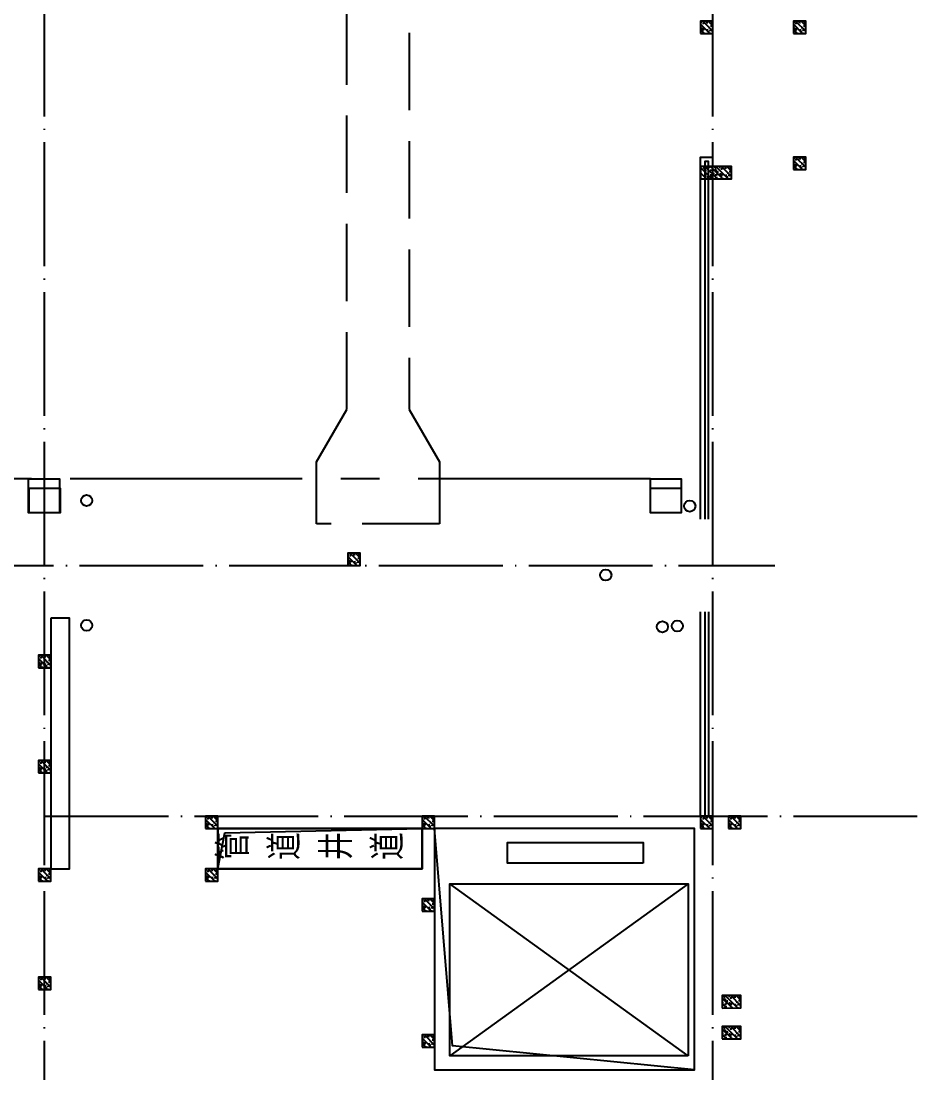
# Model space of a CAD drawing. Extents: x 6843040 to 15500510, y -6507076 to -4940511.
# Drawn here: x 7965534 to 7980108, y -5538702 to -5521702 of the extents above; entities that cross this region are included whole.
import ezdxf

# ---------------------------------------------------------------- set-up
doc = ezdxf.new("R2010")
doc.units = 0
doc.header["$LTSCALE"] = 1000
doc.header["$MEASUREMENT"] = 0
for name, pattern in [('CENTER2', [1.125, 0.75, -0.125, 0.125, -0.125]), ('DASH', [0.35, 0.25, -0.1]), ('DOTE', [2.42, 2, -0.2, 0.02, -0.2])]:
    doc.linetypes.add(name, pattern=pattern)
for name, color, linetype in [('AXIS', 3, 'Continuous'), ('COLUMN', 10, 'Continuous'), ('DOTE', 8, 'DOTE'), ('E_LINE_6', 11, 'Continuous'), ('EVTR', 2, 'Continuous'), ('FLOOR', 9, 'Continuous'), ('plan-1', 40, 'Continuous'), ('plan-4', 6, 'Continuous'), ('plan3', 6, 'Continuous'), ('PUB_HATCH', 8, 'Continuous'), ('RAIL', 163, 'Continuous'), ('VPIPE-给水', 3, 'Continuous'), ('VPIPE-雨水', 4, 'Continuous'), ('建筑细线', 5, 'Continuous')]:
    doc.layers.add(name, color=color, linetype=linetype)
doc.styles.add('_HZTXT', font='SIMPLEX', dxfattribs={"width": 0.9, "bigfont": 'HZTXT'})

# ---------------------------------------------------------------- blocks, each defined once
blk = doc.blocks.new('Z$W@#425C139F')
at = {"layer": 'plan-4'}
for p, q in [((0, 0), (0, 3300)), ((0, 3300), (650, 3300)), ((650, 3300), (650, 0)), ((650, 0), (0, 0))]:
    blk.add_line(p, q, dxfattribs=at)
at = {"layer": 'plan-4', "insert": (142, 3300), "char_height": 500, "width": 48.63, "attachment_point": 1, "style": '_HZTXT'}
blk.add_mtext('管\\P道\\P井\\P道', dxfattribs=at)
blk = doc.blocks.new('1层8跨')
at = {"color": 8, "linetype": 'DASH', "ltscale": 5}
blk.add_lwpolyline([(69941, -516898), (69452, -517745), (69452, -518744), (71439, -518744), (71439, -517745), (70949, -516898), (70949, -502062), (71439, -501315), (71439, -500315), (69452, -500315), (69452, -501315), (69941, -502062), (69941, -516898)], dxfattribs=at)
for points in [[(66045, -518019), (65545, -518019), (65545, -518569), (66045, -518569)], [(76095, -518019), (75595, -518019), (75595, -518569), (76095, -518569)]]:
    blk.add_lwpolyline(points, close=True)
at = {"color": 2, "linetype": 'CENTER2', "ltscale": 5}
blk.add_lwpolyline([(66045, -518019), (129187, -518019)], dxfattribs=at)
blk = doc.blocks.new('1夹层GZ')
at = {"layer": 'PUB_HATCH'}
h = blk.add_hatch(dxfattribs=at)
h.set_pattern_fill('钢筋混凝土', color=256, scale=25, angle=90, style=0)
h.set_pattern_definition([(134.999998, (-1312975.3, -235371.79), (-44.194175, -44.194172), []), (140, (-1312975.3, -235371.79), (15.68804, 179.315045), [18.75, -206.25]), (85, (-1312975.3, -235371.79), (-188.048035, -34.68783), [15, -165]), (190.4514, (-1312974, -235356.84), (-172.35988, 144.62735), [15.93505, -175.28553]), (136.1842, (-1313025.3, -235371.79), (41.37976, 266.81026), [28.125, -309.375]), (186.6356, (-1313021.85, -235349.55), (-243.52946, 233.66568), [23.90257, -262.92825]), (81.1842, (-1313025.3, -235371.8), (-243.52964, 233.6655), [22.5, -247.5]), (111, (-1313012.8, -235346.79), (100.65473, 149.22676), [18.75, -206.25]), (56, (-1313012.8, -235346.79), (-181.28751, 60.82884), [15, -165]), (161.4514, (-1313004.41, -235334.35), (-80.63262, 210.05566), [15.93505, -175.28553]), (127.499998, (-1312975.3, -235371.79), (-83.223463, 3.039967), [0, -163, 0, -167.5, 0, -165.625]), (97.499998, (-1312975.3, -235371.79), (-98.602926, 65.767388), [0, -95.5, 0, -159.25, 0, -63.125]), (57.499998, (-1312975.3, -235427.54), (5.638722, 133.455609), [0, -62.5, 0, -195, 0, -258.75]), (47.499998, (-1312975.3, -235452.54), (-25.02624, 145.796543), [0, -81.25, 0, -129.5, 0, -183.75])])
edge = h.paths.add_edge_path()
edge.add_line((-1006559, 32110), (-1006759, 32110))
edge.add_line((-1006559, 32110), (-1006559, 32310))
edge.add_line((-1006559, 32310), (-1006759, 32310))
edge.add_line((-1006759, 32310), (-1006759, 32110))
h = blk.add_hatch(dxfattribs=at)
h.set_pattern_fill('钢筋混凝土', color=256, scale=25, angle=90, style=0)
h.set_pattern_definition([(134.999998, (-1311475.31, -235371.79), (-44.194175, -44.194172), []), (140, (-1311475.31, -235371.79), (15.68804, 179.315045), [18.75, -206.25]), (85, (-1311475.3, -235371.79), (-188.048035, -34.68783), [15, -165]), (190.4514, (-1311474, -235356.84), (-172.35988, 144.62735), [15.93505, -175.28553]), (136.1842, (-1311525.3, -235371.79), (41.37976, 266.81026), [28.125, -309.375]), (186.6356, (-1311521.86, -235349.55), (-243.52946, 233.66568), [23.90257, -262.92825]), (81.1842, (-1311525.3, -235371.8), (-243.52964, 233.6655), [22.5, -247.5]), (111, (-1311512.81, -235346.79), (100.65473, 149.22676), [18.75, -206.25]), (56, (-1311512.8, -235346.79), (-181.28751, 60.82884), [15, -165]), (161.4514, (-1311504.42, -235334.35), (-80.63262, 210.05566), [15.93505, -175.28553]), (127.499998, (-1311475.31, -235371.79), (-83.223463, 3.039967), [0, -163, 0, -167.5, 0, -165.625]), (97.499998, (-1311475.31, -235371.79), (-98.602926, 65.767388), [0, -95.5, 0, -159.25, 0, -63.125]), (57.499998, (-1311475.31, -235427.54), (5.638722, 133.455609), [0, -62.5, 0, -195, 0, -258.75]), (47.499998, (-1311475.31, -235452.54), (-25.02624, 145.796543), [0, -81.25, 0, -129.5, 0, -183.75])])
edge = h.paths.add_edge_path()
edge.add_line((-1005059, 32110), (-1005259, 32110))
edge.add_line((-1005059, 32110), (-1005059, 32310))
edge.add_line((-1005059, 32310), (-1005259, 32310))
edge.add_line((-1005259, 32310), (-1005259, 32110))
h = blk.add_hatch(dxfattribs=at)
h.set_pattern_fill('钢筋混凝土', color=256, scale=25, angle=90, style=0)
h.set_pattern_definition([(134.999998, (-1311475.28, -237571.79), (-44.194175, -44.194172), []), (140, (-1311475.28, -237571.79), (15.68804, 179.315045), [18.75, -206.25]), (85, (-1311475.28, -237571.79), (-188.048035, -34.68783), [15, -165]), (190.4514, (-1311473.97, -237556.84), (-172.35988, 144.62735), [15.93505, -175.28553]), (136.1842, (-1311525.28, -237571.79), (41.37976, 266.81026), [28.125, -309.375]), (186.6356, (-1311521.83, -237549.55), (-243.52946, 233.66568), [23.90257, -262.92825]), (81.1842, (-1311525.28, -237571.8), (-243.52964, 233.6655), [22.5, -247.5]), (111, (-1311512.78, -237546.79), (100.65473, 149.22676), [18.75, -206.25]), (56, (-1311512.78, -237546.79), (-181.28751, 60.82884), [15, -165]), (161.4514, (-1311504.39, -237534.35), (-80.63262, 210.05566), [15.93505, -175.28553]), (127.499998, (-1311475.28, -237571.79), (-83.223463, 3.039967), [0, -163, 0, -167.5, 0, -165.625]), (97.499998, (-1311475.28, -237571.79), (-98.602926, 65.767388), [0, -95.5, 0, -159.25, 0, -63.125]), (57.499998, (-1311475.28, -237627.54), (5.638722, 133.455609), [0, -62.5, 0, -195, 0, -258.75]), (47.499998, (-1311475.28, -237652.54), (-25.02624, 145.796543), [0, -81.25, 0, -129.5, 0, -183.75])])
edge = h.paths.add_edge_path()
edge.add_line((-1005059, 29910), (-1005259, 29910))
edge.add_line((-1005059, 29910), (-1005059, 30110))
edge.add_line((-1005059, 30110), (-1005259, 30110))
edge.add_line((-1005259, 30110), (-1005259, 29910))
h = blk.add_hatch(dxfattribs=at)
h.set_pattern_fill('钢筋混凝土', color=256, scale=25, angle=90, style=0)
h.set_pattern_definition([(134.999998, (-1312675.3, -237721.79), (-44.194175, -44.194172), []), (140, (-1312675.3, -237721.79), (15.68804, 179.315045), [18.75, -206.25]), (85, (-1312675.3, -237721.79), (-188.048035, -34.68783), [15, -165]), (190.4514, (-1312674, -237706.84), (-172.35988, 144.62735), [15.93505, -175.28553]), (136.1842, (-1312725.3, -237721.79), (41.37976, 266.81026), [28.125, -309.375]), (186.6356, (-1312721.85, -237699.55), (-243.52946, 233.66568), [23.90257, -262.92825]), (81.1842, (-1312725.3, -237721.8), (-243.52964, 233.6655), [22.5, -247.5]), (111, (-1312712.8, -237696.79), (100.65473, 149.22676), [18.75, -206.25]), (56, (-1312712.8, -237696.79), (-181.28751, 60.82884), [15, -165]), (161.4514, (-1312704.41, -237684.35), (-80.63262, 210.05566), [15.93505, -175.28553]), (127.499998, (-1312675.3, -237721.79), (-83.223463, 3.039967), [0, -163, 0, -167.5, 0, -165.625]), (97.499998, (-1312675.3, -237721.79), (-98.602926, 65.767388), [0, -95.5, 0, -159.25, 0, -63.125]), (57.499998, (-1312675.3, -237777.54), (5.638722, 133.455609), [0, -62.5, 0, -195, 0, -258.75]), (47.499998, (-1312675.3, -237802.54), (-25.02624, 145.796543), [0, -81.25, 0, -129.5, 0, -183.75])])
edge = h.paths.add_edge_path()
edge.add_line((-1006259, 29760), (-1006759, 29760))
edge.add_line((-1006259, 29760), (-1006259, 29960))
edge.add_line((-1006259, 29960), (-1006759, 29960))
edge.add_line((-1006759, 29960), (-1006759, 29760))
h = blk.add_hatch(dxfattribs=at)
h.set_pattern_fill('钢筋混凝土', color=256, scale=25, angle=90, style=0)
h.set_pattern_definition([(134.999998, (-1318675.31, -243971.964), (-44.194175, -44.194172), []), (140, (-1318675.31, -243971.96), (15.68804, 179.315045), [18.75, -206.25]), (85, (-1318675.3, -243971.96), (-188.048035, -34.68783), [15, -165]), (190.4514, (-1318674, -243957.02), (-172.35988, 144.62735), [15.93505, -175.28553]), (136.1842, (-1318725.3, -243971.96), (41.37976, 266.81026), [28.125, -309.375]), (186.6356, (-1318721.86, -243949.73), (-243.52946, 233.66568), [23.90257, -262.92825]), (81.1842, (-1318725.3, -243971.96), (-243.52964, 233.6655), [22.5, -247.5]), (111, (-1318712.81, -243946.96), (100.65473, 149.22676), [18.75, -206.25]), (56, (-1318712.8, -243946.96), (-181.28751, 60.82884), [15, -165]), (161.4514, (-1318704.42, -243934.53), (-80.63262, 210.05566), [15.93505, -175.28553]), (127.499998, (-1318675.31, -243971.964), (-83.223463, 3.039967), [0, -163, 0, -167.5, 0, -165.625]), (97.499998, (-1318675.31, -243971.964), (-98.602926, 65.767388), [0, -95.5, 0, -159.25, 0, -63.125]), (57.499998, (-1318675.31, -244027.714), (5.638722, 133.455609), [0, -62.5, 0, -195, 0, -258.75]), (47.499998, (-1318675.31, -244052.71), (-25.02624, 145.796543), [0, -81.25, 0, -129.5, 0, -183.75])])
edge = h.paths.add_edge_path()
edge.add_line((-1012259, 23510), (-1012459, 23510))
edge.add_line((-1012259, 23510), (-1012259, 23710))
edge.add_line((-1012259, 23710), (-1012459, 23710))
edge.add_line((-1012459, 23710), (-1012459, 23510))
h = blk.add_hatch(dxfattribs=at)
h.set_pattern_fill('钢筋混凝土', color=256, scale=25, angle=90, style=0)
h.set_pattern_definition([(134.999998, (-1323675.3, -245622.364), (-44.194175, -44.194172), []), (140, (-1323675.3, -245622.36), (15.68804, 179.315045), [18.75, -206.25]), (85, (-1323675.3, -245622.36), (-188.048035, -34.68783), [15, -165]), (190.4514, (-1323674, -245607.42), (-172.35988, 144.62735), [15.93505, -175.28553]), (136.1842, (-1323725.3, -245622.36), (41.37976, 266.81026), [28.125, -309.375]), (186.6356, (-1323721.85, -245600.13), (-243.52946, 233.66568), [23.90257, -262.92825]), (81.1842, (-1323725.3, -245622.36), (-243.52964, 233.6655), [22.5, -247.5]), (111, (-1323712.8, -245597.36), (100.65473, 149.22676), [18.75, -206.25]), (56, (-1323712.8, -245597.36), (-181.28751, 60.82884), [15, -165]), (161.4514, (-1323704.41, -245584.93), (-80.63262, 210.05566), [15.93505, -175.28553]), (127.499998, (-1323675.3, -245622.364), (-83.223463, 3.039967), [0, -163, 0, -167.5, 0, -165.625]), (97.499998, (-1323675.3, -245622.36), (-98.602926, 65.767388), [0, -95.5, 0, -159.25, 0, -63.125]), (57.499998, (-1323675.3, -245678.114), (5.638722, 133.455609), [0, -62.5, 0, -195, 0, -258.75]), (47.499998, (-1323675.3, -245703.11), (-25.02624, 145.796543), [0, -81.25, 0, -129.5, 0, -183.75])])
edge = h.paths.add_edge_path()
edge.add_line((-1017259, 21859), (-1017459, 21859))
edge.add_line((-1017259, 21859), (-1017259, 22059))
edge.add_line((-1017259, 22059), (-1017459, 22059))
edge.add_line((-1017459, 22059), (-1017459, 21859))
h = blk.add_hatch(dxfattribs=at)
h.set_pattern_fill('钢筋混凝土', color=256, scale=25, angle=90, style=0)
h.set_pattern_definition([(134.999998, (-1323675.3, -247322.364), (-44.194175, -44.194172), []), (140, (-1323675.3, -247322.36), (15.68804, 179.315045), [18.75, -206.25]), (85, (-1323675.3, -247322.36), (-188.048035, -34.68783), [15, -165]), (190.4514, (-1323674, -247307.42), (-172.35988, 144.62735), [15.93505, -175.28553]), (136.1842, (-1323725.3, -247322.36), (41.37976, 266.81026), [28.125, -309.375]), (186.6356, (-1323721.85, -247300.13), (-243.52946, 233.66568), [23.90257, -262.92825]), (81.1842, (-1323725.3, -247322.36), (-243.52964, 233.6655), [22.5, -247.5]), (111, (-1323712.8, -247297.36), (100.65473, 149.22676), [18.75, -206.25]), (56, (-1323712.8, -247297.36), (-181.28751, 60.82884), [15, -165]), (161.4514, (-1323704.42, -247284.93), (-80.63262, 210.05566), [15.93505, -175.28553]), (127.499998, (-1323675.3, -247322.364), (-83.223463, 3.039967), [0, -163, 0, -167.5, 0, -165.625]), (97.499998, (-1323675.3, -247322.36), (-98.602926, 65.767388), [0, -95.5, 0, -159.25, 0, -63.125]), (57.499998, (-1323675.3, -247378.114), (5.638722, 133.455609), [0, -62.5, 0, -195, 0, -258.75]), (47.499998, (-1323675.3, -247403.11), (-25.02624, 145.796543), [0, -81.25, 0, -129.5, 0, -183.75])])
edge = h.paths.add_edge_path()
edge.add_line((-1017259, 20159), (-1017459, 20159))
edge.add_line((-1017259, 20159), (-1017259, 20359))
edge.add_line((-1017259, 20359), (-1017459, 20359))
edge.add_line((-1017459, 20359), (-1017459, 20159))
h = blk.add_hatch(dxfattribs=at)
h.set_pattern_fill('钢筋混凝土', color=256, scale=25, angle=90, style=0)
h.set_pattern_definition([(134.999998, (-1320975.336, -248222.364), (-44.194175, -44.194172), []), (140, (-1320975.34, -248222.36), (15.68804, 179.315045), [18.75, -206.25]), (85, (-1320975.34, -248222.36), (-188.048035, -34.68783), [15, -165]), (190.4514, (-1320974.03, -248207.42), (-172.35988, 144.62735), [15.93505, -175.28553]), (136.1842, (-1321025.34, -248222.36), (41.37976, 266.81026), [28.125, -309.375]), (186.6356, (-1321021.9, -248200.13), (-243.52946, 233.66568), [23.90257, -262.92825]), (81.1842, (-1321025.34, -248222.36), (-243.52964, 233.6655), [22.5, -247.5]), (111, (-1321012.84, -248197.36), (100.65473, 149.22676), [18.75, -206.25]), (56, (-1321012.84, -248197.36), (-181.28751, 60.82884), [15, -165]), (161.4514, (-1321004.45, -248184.93), (-80.63262, 210.05566), [15.93505, -175.28553]), (127.499998, (-1320975.336, -248222.364), (-83.223463, 3.039967), [0, -163, 0, -167.5, 0, -165.625]), (97.499998, (-1320975.34, -248222.36), (-98.602926, 65.767388), [0, -95.5, 0, -159.25, 0, -63.125]), (57.499998, (-1320975.336, -248278.114), (5.638722, 133.455609), [0, -62.5, 0, -195, 0, -258.75]), (47.499998, (-1320975.34, -248303.11), (-25.02624, 145.796543), [0, -81.25, 0, -129.5, 0, -183.75])])
edge = h.paths.add_edge_path()
edge.add_line((-1014559, 19259), (-1014759, 19259))
edge.add_line((-1014559, 19259), (-1014559, 19459))
edge.add_line((-1014559, 19459), (-1014759, 19459))
edge.add_line((-1014759, 19459), (-1014759, 19259))
h = blk.add_hatch(dxfattribs=at)
h.set_pattern_fill('钢筋混凝土', color=256, scale=25, angle=90, style=0)
h.set_pattern_definition([(134.999998, (-1317475.31, -248221.964), (-44.194175, -44.194172), []), (140, (-1317475.31, -248221.96), (15.68804, 179.315045), [18.75, -206.25]), (85, (-1317475.3, -248221.96), (-188.048035, -34.68783), [15, -165]), (190.4514, (-1317474, -248207.02), (-172.35988, 144.62735), [15.93505, -175.28553]), (136.1842, (-1317525.3, -248221.96), (41.37976, 266.81026), [28.125, -309.375]), (186.6356, (-1317521.86, -248199.73), (-243.52946, 233.66568), [23.90257, -262.92825]), (81.1842, (-1317525.3, -248221.96), (-243.52964, 233.6655), [22.5, -247.5]), (111, (-1317512.81, -248196.96), (100.65473, 149.22676), [18.75, -206.25]), (56, (-1317512.8, -248196.96), (-181.28751, 60.82884), [15, -165]), (161.4514, (-1317504.42, -248184.53), (-80.63262, 210.05566), [15.93505, -175.28553]), (127.499998, (-1317475.31, -248221.964), (-83.223463, 3.039967), [0, -163, 0, -167.5, 0, -165.625]), (97.499998, (-1317475.31, -248221.96), (-98.602926, 65.767388), [0, -95.5, 0, -159.25, 0, -63.125]), (57.499998, (-1317475.31, -248277.714), (5.638722, 133.455609), [0, -62.5, 0, -195, 0, -258.75]), (47.499998, (-1317475.31, -248302.71), (-25.02624, 145.796543), [0, -81.25, 0, -129.5, 0, -183.75])])
edge = h.paths.add_edge_path()
edge.add_line((-1011059, 19260), (-1011259, 19260))
edge.add_line((-1011059, 19260), (-1011059, 19460))
edge.add_line((-1011059, 19460), (-1011259, 19460))
edge.add_line((-1011259, 19460), (-1011259, 19260))
h = blk.add_hatch(dxfattribs=at)
h.set_pattern_fill('钢筋混凝土', color=256, scale=25, angle=90, style=0)
h.set_pattern_definition([(134.999998, (-1312975.3, -248222.364), (-44.194175, -44.194172), []), (140, (-1312975.3, -248222.36), (15.68804, 179.315045), [18.75, -206.25]), (85, (-1312975.3, -248222.36), (-188.048035, -34.68783), [15, -165]), (190.4514, (-1312974, -248207.42), (-172.35988, 144.62735), [15.93505, -175.28553]), (136.1842, (-1313025.3, -248222.36), (41.37976, 266.81026), [28.125, -309.375]), (186.6356, (-1313021.85, -248200.13), (-243.52946, 233.66568), [23.90257, -262.92825]), (81.1842, (-1313025.3, -248222.36), (-243.52964, 233.6655), [22.5, -247.5]), (111, (-1313012.8, -248197.36), (100.65473, 149.22676), [18.75, -206.25]), (56, (-1313012.8, -248197.36), (-181.28751, 60.82884), [15, -165]), (161.4514, (-1313004.41, -248184.93), (-80.63262, 210.05566), [15.93505, -175.28553]), (127.499998, (-1312975.3, -248222.364), (-83.223463, 3.039967), [0, -163, 0, -167.5, 0, -165.625]), (97.499998, (-1312975.3, -248222.36), (-98.602926, 65.767388), [0, -95.5, 0, -159.25, 0, -63.125]), (57.499998, (-1312975.3, -248278.114), (5.638722, 133.455609), [0, -62.5, 0, -195, 0, -258.75]), (47.499998, (-1312975.3, -248303.11), (-25.02624, 145.796543), [0, -81.25, 0, -129.5, 0, -183.75])])
edge = h.paths.add_edge_path()
edge.add_line((-1006559, 19259), (-1006759, 19259))
edge.add_line((-1006559, 19259), (-1006559, 19459))
edge.add_line((-1006559, 19459), (-1006759, 19459))
edge.add_line((-1006759, 19459), (-1006759, 19259))
h = blk.add_hatch(dxfattribs=at)
h.set_pattern_fill('钢筋混凝土', color=256, scale=25, angle=90, style=0)
h.set_pattern_definition([(134.999998, (-1312525.336, -248222.364), (-44.194175, -44.194172), []), (140, (-1312525.34, -248222.36), (15.68804, 179.315045), [18.75, -206.25]), (85, (-1312525.34, -248222.36), (-188.048035, -34.68783), [15, -165]), (190.4514, (-1312524.03, -248207.42), (-172.35988, 144.62735), [15.93505, -175.28553]), (136.1842, (-1312575.34, -248222.36), (41.37976, 266.81026), [28.125, -309.375]), (186.6356, (-1312571.9, -248200.13), (-243.52946, 233.66568), [23.90257, -262.92825]), (81.1842, (-1312575.34, -248222.36), (-243.52964, 233.6655), [22.5, -247.5]), (111, (-1312562.84, -248197.36), (100.65473, 149.22676), [18.75, -206.25]), (56, (-1312562.84, -248197.36), (-181.28751, 60.82884), [15, -165]), (161.4514, (-1312554.45, -248184.93), (-80.63262, 210.05566), [15.93505, -175.28553]), (127.499998, (-1312525.336, -248222.364), (-83.223463, 3.039967), [0, -163, 0, -167.5, 0, -165.625]), (97.499998, (-1312525.34, -248222.36), (-98.602926, 65.767388), [0, -95.5, 0, -159.25, 0, -63.125]), (57.499998, (-1312525.336, -248278.114), (5.638722, 133.455609), [0, -62.5, 0, -195, 0, -258.75]), (47.499998, (-1312525.34, -248303.11), (-25.02624, 145.796543), [0, -81.25, 0, -129.5, 0, -183.75])])
edge = h.paths.add_edge_path()
edge.add_line((-1006109, 19259), (-1006309, 19259))
edge.add_line((-1006109, 19259), (-1006109, 19459))
edge.add_line((-1006109, 19459), (-1006309, 19459))
edge.add_line((-1006309, 19459), (-1006309, 19259))
h = blk.add_hatch(dxfattribs=at)
h.set_pattern_fill('钢筋混凝土', color=256, scale=25, angle=90, style=0)
h.set_pattern_definition([(134.999998, (-1323675.3, -249072.444), (-44.194175, -44.194172), []), (140, (-1323675.3, -249072.44), (15.68804, 179.315045), [18.75, -206.25]), (85, (-1323675.3, -249072.44), (-188.048035, -34.68783), [15, -165]), (190.4514, (-1323674, -249057.5), (-172.35988, 144.62735), [15.93505, -175.28553]), (136.1842, (-1323725.3, -249072.44), (41.37976, 266.81026), [28.125, -309.375]), (186.6356, (-1323721.85, -249050.2), (-243.52946, 233.66568), [23.90257, -262.92825]), (81.1842, (-1323725.3, -249072.44), (-243.52964, 233.6655), [22.5, -247.5]), (111, (-1323712.8, -249047.44), (100.65473, 149.22676), [18.75, -206.25]), (56, (-1323712.8, -249047.44), (-181.28751, 60.82884), [15, -165]), (161.4514, (-1323704.41, -249035.01), (-80.63262, 210.05566), [15.93505, -175.28553]), (127.499998, (-1323675.3, -249072.444), (-83.223463, 3.039967), [0, -163, 0, -167.5, 0, -165.625]), (97.499998, (-1323675.3, -249072.44), (-98.602926, 65.767388), [0, -95.5, 0, -159.25, 0, -63.125]), (57.499998, (-1323675.3, -249128.194), (5.638722, 133.455609), [0, -62.5, 0, -195, 0, -258.75]), (47.499998, (-1323675.3, -249153.2), (-25.02624, 145.796543), [0, -81.25, 0, -129.5, 0, -183.75])])
edge = h.paths.add_edge_path()
edge.add_line((-1017259, 18409), (-1017459, 18409))
edge.add_line((-1017259, 18409), (-1017259, 18609))
edge.add_line((-1017259, 18609), (-1017459, 18609))
edge.add_line((-1017459, 18609), (-1017459, 18409))
h = blk.add_hatch(dxfattribs=at)
h.set_pattern_fill('钢筋混凝土', color=256, scale=25, angle=90, style=0)
h.set_pattern_definition([(134.999998, (-1320975.336, -249072.444), (-44.194175, -44.194172), []), (140, (-1320975.34, -249072.44), (15.68804, 179.315045), [18.75, -206.25]), (85, (-1320975.34, -249072.44), (-188.048035, -34.68783), [15, -165]), (190.4514, (-1320974.03, -249057.5), (-172.35988, 144.62735), [15.93505, -175.28553]), (136.1842, (-1321025.34, -249072.44), (41.37976, 266.81026), [28.125, -309.375]), (186.6356, (-1321021.9, -249050.2), (-243.52946, 233.66568), [23.90257, -262.92825]), (81.1842, (-1321025.34, -249072.44), (-243.52964, 233.6655), [22.5, -247.5]), (111, (-1321012.84, -249047.44), (100.65473, 149.22676), [18.75, -206.25]), (56, (-1321012.84, -249047.44), (-181.28751, 60.82884), [15, -165]), (161.4514, (-1321004.45, -249035.01), (-80.63262, 210.05566), [15.93505, -175.28553]), (127.499998, (-1320975.336, -249072.444), (-83.223463, 3.039967), [0, -163, 0, -167.5, 0, -165.625]), (97.499998, (-1320975.34, -249072.44), (-98.602926, 65.767388), [0, -95.5, 0, -159.25, 0, -63.125]), (57.499998, (-1320975.336, -249128.194), (5.638722, 133.455609), [0, -62.5, 0, -195, 0, -258.75]), (47.499998, (-1320975.34, -249153.2), (-25.02624, 145.796543), [0, -81.25, 0, -129.5, 0, -183.75])])
edge = h.paths.add_edge_path()
edge.add_line((-1014559, 18409), (-1014759, 18409))
edge.add_line((-1014559, 18409), (-1014559, 18609))
edge.add_line((-1014559, 18609), (-1014759, 18609))
edge.add_line((-1014759, 18609), (-1014759, 18409))
h = blk.add_hatch(dxfattribs=at)
h.set_pattern_fill('钢筋混凝土', color=256, scale=25, angle=90, style=0)
h.set_pattern_definition([(134.999998, (-1317475.336, -249557.364), (-44.194175, -44.194172), []), (140, (-1317475.34, -249557.36), (15.68804, 179.315045), [18.75, -206.25]), (85, (-1317475.34, -249557.36), (-188.048035, -34.68783), [15, -165]), (190.4514, (-1317474.03, -249542.42), (-172.35988, 144.62735), [15.93505, -175.28553]), (136.1842, (-1317525.34, -249557.36), (41.37976, 266.81026), [28.125, -309.375]), (186.6356, (-1317521.9, -249535.13), (-243.52946, 233.66568), [23.90257, -262.92825]), (81.1842, (-1317525.34, -249557.36), (-243.52964, 233.6655), [22.5, -247.5]), (111, (-1317512.84, -249532.36), (100.65473, 149.22676), [18.75, -206.25]), (56, (-1317512.84, -249532.36), (-181.28751, 60.82884), [15, -165]), (161.4514, (-1317504.45, -249519.93), (-80.63262, 210.05566), [15.93505, -175.28553]), (127.499998, (-1317475.336, -249557.364), (-83.223463, 3.039967), [0, -163, 0, -167.5, 0, -165.625]), (97.499998, (-1317475.34, -249557.36), (-98.602926, 65.767388), [0, -95.5, 0, -159.25, 0, -63.125]), (57.499998, (-1317475.336, -249613.114), (5.638722, 133.455609), [0, -62.5, 0, -195, 0, -258.75]), (47.499998, (-1317475.34, -249638.11), (-25.02624, 145.796543), [0, -81.25, 0, -129.5, 0, -183.75])])
edge = h.paths.add_edge_path()
edge.add_line((-1011059, 17924), (-1011259, 17924))
edge.add_line((-1011059, 17924), (-1011059, 18124))
edge.add_line((-1011059, 18124), (-1011259, 18124))
edge.add_line((-1011259, 18124), (-1011259, 17924))
h = blk.add_hatch(dxfattribs=at)
h.set_pattern_fill('钢筋混凝土', color=256, scale=25, angle=90, style=0)
h.set_pattern_definition([(134.999998, (-1323675.3, -250822.364), (-44.194175, -44.194172), []), (140, (-1323675.3, -250822.36), (15.68804, 179.315045), [18.75, -206.25]), (85, (-1323675.3, -250822.36), (-188.048035, -34.68783), [15, -165]), (190.4514, (-1323674, -250807.42), (-172.35988, 144.62735), [15.93505, -175.28553]), (136.1842, (-1323725.3, -250822.36), (41.37976, 266.81026), [28.125, -309.375]), (186.6356, (-1323721.85, -250800.13), (-243.52946, 233.66568), [23.90257, -262.92825]), (81.1842, (-1323725.3, -250822.36), (-243.52964, 233.6655), [22.5, -247.5]), (111, (-1323712.8, -250797.36), (100.65473, 149.22676), [18.75, -206.25]), (56, (-1323712.8, -250797.36), (-181.28751, 60.82884), [15, -165]), (161.4514, (-1323704.41, -250784.93), (-80.63262, 210.05566), [15.93505, -175.28553]), (127.499998, (-1323675.3, -250822.364), (-83.223463, 3.039967), [0, -163, 0, -167.5, 0, -165.625]), (97.499998, (-1323675.3, -250822.36), (-98.602926, 65.767388), [0, -95.5, 0, -159.25, 0, -63.125]), (57.499998, (-1323675.3, -250878.114), (5.638722, 133.455609), [0, -62.5, 0, -195, 0, -258.75]), (47.499998, (-1323675.3, -250903.11), (-25.02624, 145.796543), [0, -81.25, 0, -129.5, 0, -183.75])])
edge = h.paths.add_edge_path()
edge.add_line((-1017259, 16659), (-1017459, 16659))
edge.add_line((-1017259, 16659), (-1017259, 16859))
edge.add_line((-1017259, 16859), (-1017459, 16859))
edge.add_line((-1017459, 16859), (-1017459, 16659))
h = blk.add_hatch(dxfattribs=at)
h.set_pattern_fill('钢筋混凝土', color=256, scale=25, angle=90, style=0)
h.set_pattern_definition([(134.999998, (-1312525.336, -251121.964), (-44.194175, -44.194172), []), (140, (-1312525.34, -251121.96), (15.68804, 179.315045), [18.75, -206.25]), (85, (-1312525.34, -251121.96), (-188.048035, -34.68783), [15, -165]), (190.4514, (-1312524.03, -251107.02), (-172.35988, 144.62735), [15.93505, -175.28553]), (136.1842, (-1312575.34, -251121.96), (41.37976, 266.81026), [28.125, -309.375]), (186.6356, (-1312571.9, -251099.73), (-243.52946, 233.66568), [23.90257, -262.92825]), (81.1842, (-1312575.34, -251121.96), (-243.52964, 233.6655), [22.5, -247.5]), (111, (-1312562.84, -251096.96), (100.65473, 149.22676), [18.75, -206.25]), (56, (-1312562.84, -251096.96), (-181.28751, 60.82884), [15, -165]), (161.4514, (-1312554.45, -251084.53), (-80.63262, 210.05566), [15.93505, -175.28553]), (127.499998, (-1312525.336, -251121.964), (-83.223463, 3.039967), [0, -163, 0, -167.5, 0, -165.625]), (97.499998, (-1312525.34, -251121.96), (-98.602926, 65.767388), [0, -95.5, 0, -159.25, 0, -63.125]), (57.499998, (-1312525.336, -251177.714), (5.638722, 133.455609), [0, -62.5, 0, -195, 0, -258.75]), (47.499998, (-1312525.34, -251202.71), (-25.02624, 145.796543), [0, -81.25, 0, -129.5, 0, -183.75])])
edge = h.paths.add_edge_path()
edge.add_line((-1006109, 16360), (-1006409, 16359))
edge.add_line((-1006109, 16360), (-1006109, 16560))
edge.add_line((-1006109, 16560), (-1006409, 16559))
edge.add_line((-1006409, 16559), (-1006409, 16359))
h = blk.add_hatch(dxfattribs=at)
h.set_pattern_fill('钢筋混凝土', color=256, scale=25, angle=90, style=0)
h.set_pattern_definition([(134.999998, (-1312525.336, -251621.964), (-44.194175, -44.194172), []), (140, (-1312525.34, -251621.96), (15.68804, 179.315045), [18.75, -206.25]), (85, (-1312525.34, -251621.96), (-188.048035, -34.68783), [15, -165]), (190.4514, (-1312524.03, -251607.02), (-172.35988, 144.62735), [15.93505, -175.28553]), (136.1842, (-1312575.34, -251621.96), (41.37976, 266.81026), [28.125, -309.375]), (186.6356, (-1312571.9, -251599.73), (-243.52946, 233.66568), [23.90257, -262.92825]), (81.1842, (-1312575.34, -251621.96), (-243.52964, 233.6655), [22.5, -247.5]), (111, (-1312562.84, -251596.96), (100.65473, 149.22676), [18.75, -206.25]), (56, (-1312562.84, -251596.96), (-181.28751, 60.82884), [15, -165]), (161.4514, (-1312554.45, -251584.53), (-80.63262, 210.05566), [15.93505, -175.28553]), (127.499998, (-1312525.336, -251621.964), (-83.223463, 3.039967), [0, -163, 0, -167.5, 0, -165.625]), (97.499998, (-1312525.34, -251621.96), (-98.602926, 65.767388), [0, -95.5, 0, -159.25, 0, -63.125]), (57.499998, (-1312525.336, -251677.714), (5.638722, 133.455609), [0, -62.5, 0, -195, 0, -258.75]), (47.499998, (-1312525.34, -251702.71), (-25.02624, 145.796543), [0, -81.25, 0, -129.5, 0, -183.75])])
edge = h.paths.add_edge_path()
edge.add_line((-1006109, 15860), (-1006409, 15859))
edge.add_line((-1006109, 15860), (-1006109, 16060))
edge.add_line((-1006109, 16060), (-1006409, 16059))
edge.add_line((-1006409, 16059), (-1006409, 15859))
h = blk.add_hatch(dxfattribs=at)
h.set_pattern_fill('钢筋混凝土', color=256, scale=25, angle=90, style=0)
h.set_pattern_definition([(134.999998, (-1317475.336, -251757.364), (-44.194175, -44.194172), []), (140, (-1317475.34, -251757.36), (15.68804, 179.315045), [18.75, -206.25]), (85, (-1317475.34, -251757.36), (-188.048035, -34.68783), [15, -165]), (190.4514, (-1317474.03, -251742.42), (-172.35988, 144.62735), [15.93505, -175.28553]), (136.1842, (-1317525.34, -251757.36), (41.37976, 266.81026), [28.125, -309.375]), (186.6356, (-1317521.9, -251735.13), (-243.52946, 233.66568), [23.90257, -262.92825]), (81.1842, (-1317525.34, -251757.36), (-243.52964, 233.6655), [22.5, -247.5]), (111, (-1317512.84, -251732.36), (100.65473, 149.22676), [18.75, -206.25]), (56, (-1317512.84, -251732.36), (-181.28751, 60.82884), [15, -165]), (161.4514, (-1317504.45, -251719.93), (-80.63262, 210.05566), [15.93505, -175.28553]), (127.499998, (-1317475.336, -251757.364), (-83.223463, 3.039967), [0, -163, 0, -167.5, 0, -165.625]), (97.499998, (-1317475.34, -251757.36), (-98.602926, 65.767388), [0, -95.5, 0, -159.25, 0, -63.125]), (57.499998, (-1317475.336, -251813.114), (5.638722, 133.455609), [0, -62.5, 0, -195, 0, -258.75]), (47.499998, (-1317475.34, -251838.11), (-25.02624, 145.796543), [0, -81.25, 0, -129.5, 0, -183.75])])
edge = h.paths.add_edge_path()
edge.add_line((-1011059, 15724), (-1011259, 15724))
edge.add_line((-1011059, 15724), (-1011059, 15924))
edge.add_line((-1011059, 15924), (-1011259, 15924))
edge.add_line((-1011259, 15924), (-1011259, 15724))
at = {"layer": 'COLUMN'}
for points in [[(-1006759, 32110), (-1006559, 32110), (-1006559, 32310), (-1006759, 32310)], [(-1005259, 32110), (-1005059, 32110), (-1005059, 32310), (-1005259, 32310)], [(-1005259, 29910), (-1005059, 29910), (-1005059, 30110), (-1005259, 30110)], [(-1006759, 29760), (-1006259, 29760), (-1006259, 29960), (-1006759, 29960)], [(-1017609, 24760), (-1017109, 24760), (-1017109, 24360), (-1017609, 24360)], [(-1007571, 24760), (-1007071, 24760), (-1007071, 24360), (-1007571, 24360)], [(-1012459, 23510), (-1012259, 23510), (-1012259, 23710), (-1012459, 23710)], [(-1017459, 21859), (-1017259, 21859), (-1017259, 22059), (-1017459, 22059)], [(-1017459, 20159), (-1017259, 20159), (-1017259, 20359), (-1017459, 20359)], [(-1014759, 19259), (-1014559, 19259), (-1014559, 19459), (-1014759, 19459)], [(-1011259, 19260), (-1011059, 19260), (-1011059, 19460), (-1011259, 19460)], [(-1006759, 19259), (-1006559, 19259), (-1006559, 19459), (-1006759, 19459)], [(-1006309, 19259), (-1006109, 19259), (-1006109, 19459), (-1006309, 19459)], [(-1017459, 18409), (-1017259, 18409), (-1017259, 18609), (-1017459, 18609)], [(-1014759, 18409), (-1014559, 18409), (-1014559, 18609), (-1014759, 18609)], [(-1011259, 17924), (-1011059, 17924), (-1011059, 18124), (-1011259, 18124)], [(-1017459, 16659), (-1017259, 16659), (-1017259, 16859), (-1017459, 16859)], [(-1006409, 16359), (-1006109, 16360), (-1006109, 16560), (-1006409, 16559)], [(-1006409, 15859), (-1006109, 15860), (-1006109, 16060), (-1006409, 16059)], [(-1011259, 15724), (-1011059, 15724), (-1011059, 15924), (-1011259, 15924)]]:
    blk.add_lwpolyline(points, close=True, dxfattribs=at)
blk = doc.blocks.new('一层夹层排水消防0922')
at = {"layer": 'VPIPE-给水'}
for centre in [(7966594, -5529451), (7966594, -5531468), (7975898, -5531492)]:
    blk.add_circle(centre, 90, dxfattribs=at)
at = {"layer": 'VPIPE-雨水'}
for centre in [(7976340, -5529541), (7974983, -5530656), (7976139, -5531478)]:
    blk.add_circle(centre, 90, dxfattribs=at)

msp = doc.modelspace()

# ---------------------------------------------------------------- linework, layer by layer
at = {"layer": 'AXIS'}
msp.add_lwpolyline([(7966014.9, -5531352), (7966014.9, -5535402.5), (7966314.9, -5535402.5), (7966314.9, -5531352)], close=True, dxfattribs=at)
at = {"layer": 'DOTE'}
for p, q in [((7965914.9, -5554702), (7965914.9, -5485702.5)), ((7976714.9, -5554702), (7976714.9, -5485702.5)), ((7838217, -5530502), (7977714.9, -5530502)), ((7965914.9, -5534552.4), (7980108.1, -5534552.4))]:
    msp.add_line(p, q, dxfattribs=at)
at = {"layer": 'E_LINE_6'}
for points in [[(7968714.9, -5535402.5), (7972014.9, -5535402.5), (7972014.9, -5534752.4), (7968714.9, -5534752.4), (7968714.9, -5535402.5), (7968824.5, -5534822.5), (7972014.9, -5534752.4)], [(7976414.9, -5538652.4), (7976414.9, -5534752.4), (7972214.9, -5534752.4), (7972214.9, -5538652.4), (7976414.9, -5538652.4), (7972503.3, -5538266.1), (7972214.9, -5534752.4)]]:
    msp.add_lwpolyline(points, dxfattribs=at)
at = {"layer": 'EVTR'}
for p, q in [((7976314.9, -5535647.4), (7972464.9, -5538427.4)), ((7976314.9, -5538427.4), (7972464.9, -5535647.4))]:
    msp.add_line(p, q, dxfattribs=at)
for points in [[(7975584.9, -5535312.4), (7973394.9, -5535312.4), (7973394.9, -5534977.4), (7975584.9, -5534977.4)], [(7976314.9, -5538427.4), (7972464.9, -5538427.4), (7972464.9, -5535647.4), (7976314.9, -5535647.4)]]:
    msp.add_lwpolyline(points, close=True, dxfattribs=at)
at = {"layer": 'FLOOR'}
for points in [[(7976514.9, -5529752.4), (7976514.9, -5523901.8), (7976714.9, -5523901.8)], [(7976514.9, -5534552.4), (7976514.9, -5531252.4)]]:
    msp.add_lwpolyline(points, dxfattribs=at)
at = {"layer": 'RAIL'}
for points in [[(7976644.9, -5529752.4), (7976644.9, -5523971.8), (7976584.9, -5523971.8), (7976584.9, -5529752.4)], [(7976584.9, -5531252.4), (7976584.9, -5534552.4)], [(7976644.9, -5531252.4), (7976644.9, -5534552.4)]]:
    msp.add_lwpolyline(points, dxfattribs=at)

# ---------------------------------------------------------------- block references
at = {"layer": 'plan-1'}
msp.add_blockref('一层夹层排水消防0922', (0, 0), dxfattribs=at)
at = {"layer": 'plan-4', "rotation": 90}
msp.add_blockref('Z$W@#425C139F', (7972014.9, -5535402.5), dxfattribs=at)
at = {"layer": 'plan3', "xscale": -1}
msp.add_blockref('1层8跨', (8041748.2, -5011082.7), dxfattribs=at)
at = {"layer": '建筑细线'}
msp.add_blockref('1夹层GZ', (8983273.9, -5554011.6), dxfattribs=at)

doc.saveas('drawing.dxf')
